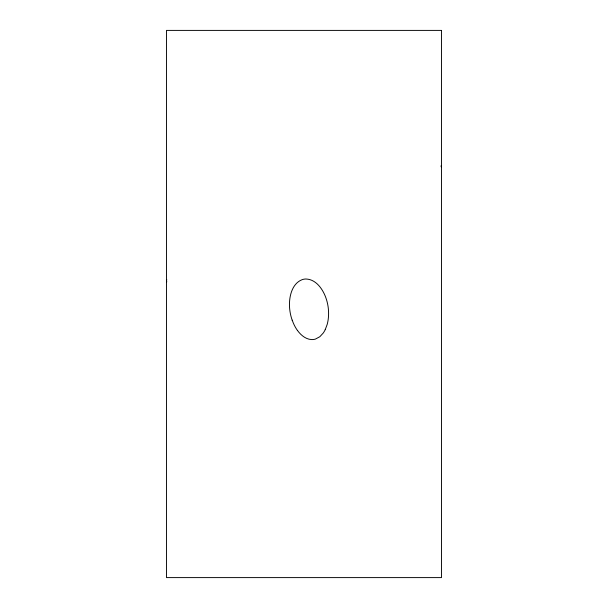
<?xml version="1.0" encoding="UTF-8"?>
<svg xmlns="http://www.w3.org/2000/svg" width="608" height="608" viewBox="0 0 608 608"><rect width="100%" height="100%" fill="white"/><g stroke="black" fill="none" stroke-linecap="round" stroke-linejoin="round"><path stroke-width="0.91" d="M325.234 329.627L327.127 324.596A38.023 38.023 0 0 0 328.115 319.975L328.229 319.192A44.718 44.718 0 0 0 328.464 310.24L328.358 308.818A47.226 47.226 0 0 0 327.955 305.832A45.98 45.98 0 0 0 325.158 295.906C321.845 287.903 315.415 279.3 305.984 279.011A12.228 12.228 0 0 0 302.32 279.596C293.307 282.91 289.986 293.375 289.522 302.161A45.456 45.456 0 0 0 289.697 309.115A47.667 47.667 0 0 0 292.174 320.173M297.502 330.509C300.8 335.038 305.596 339.211 311.433 339.56A11.757 11.757 0 0 0 315.385 339.097L319.816 336.733L323.22 333.062A23.788 23.788 0 0 0 325.234 329.62M292.326 320.606L292.174 320.173M440.998 165.832A19.19 1.505 34.7 0 1 441.051 166.759M166.866 281.808A19.19 2.538 -33.8 0 1 166.486 281.808M166.486 280.318A19.19 2.538 -33.8 0 1 166.843 279.855M297.479 330.524A39.535 39.535 0 0 1 292.38 320.583M441.514 30.4L166.486 30.4L166.486 577.6L441.514 577.6L441.514 30.4"/></g></svg>
